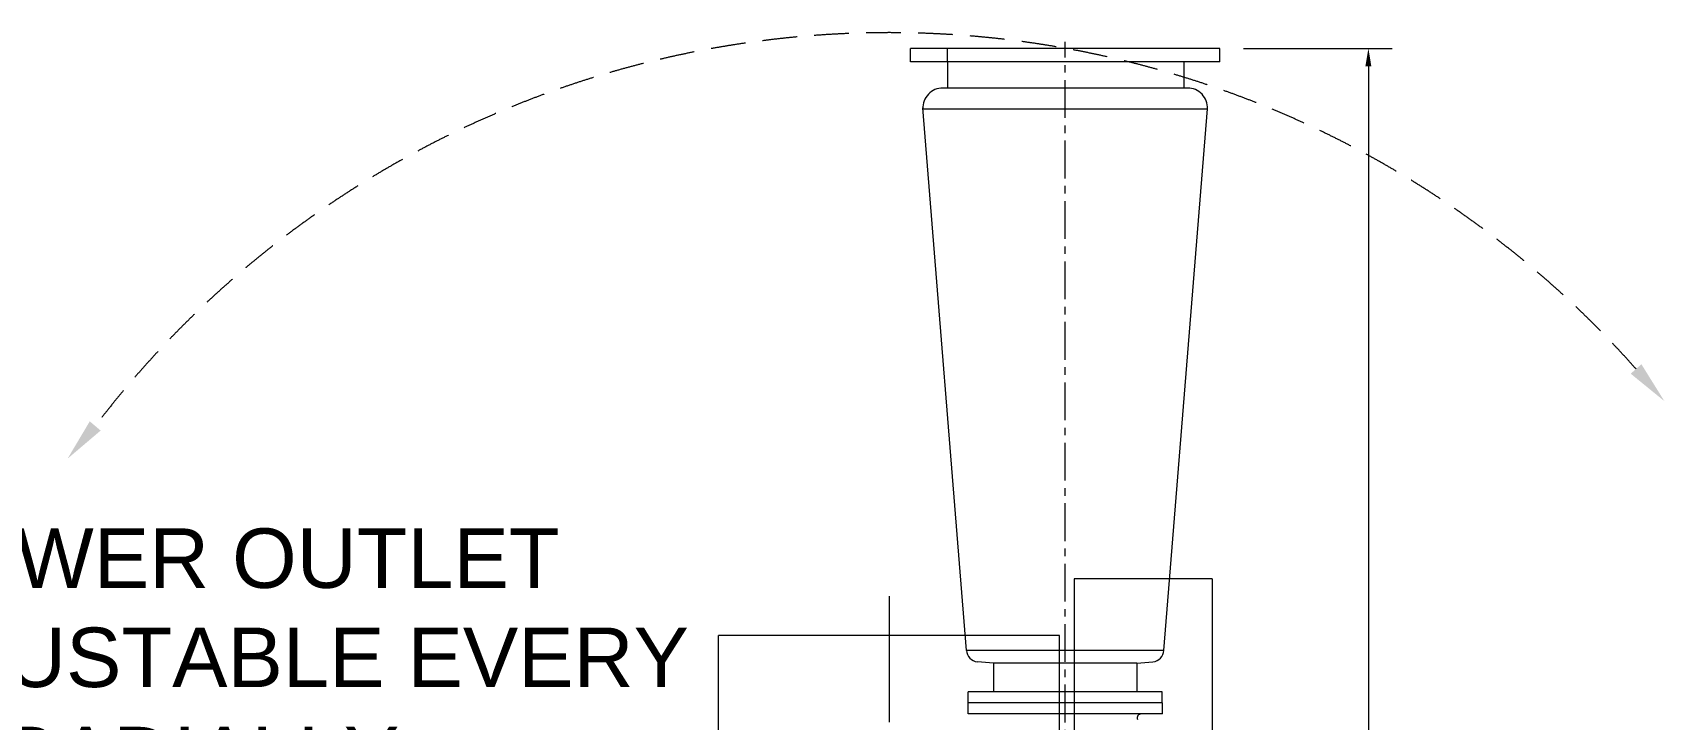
# Model space of a CAD drawing. Header units: millimetres. Extents: x 3 to 671030, y 2 to 511260.
# Drawn here: x 80680 to 185271, y 135023 to 178995 of the extents above; entities that cross this region are included whole.
import ezdxf

# ---------------------------------------------------------------- set-up
doc = ezdxf.new("R2010")
doc.units = ezdxf.units.MM
doc.header["$LTSCALE"] = 25.4
doc.linetypes.add('CENTER', pattern=[50.8, 31.75, -6.35, 6.35, -6.35])
doc.linetypes.add('DASHED', pattern=[0.75, 0.5, -0.25])
doc.layers.get('Defpoints').update_dxf_attribs({"lineweight": 5})
doc.layers.add('CAXA0', color=7, linetype='Continuous', lineweight=5)
doc.layers.add('CAXA1', color=5, linetype='CENTER', lineweight=5)
doc.styles.add('Roman', font='arial.ttf')
doc.styles.get("Standard").update_dxf_attribs({"font": 'arial.ttf'})
doc.dimstyles.new('ISO-25', dxfattribs={"dimscale": 30, "dimtxt": 38.1, "dimasz": 38.1, "dimexe": 50.8, "dimexo": 50.8, "dimgap": 15.875, "dimtad": 1, "dimtih": 1, "dimtoh": 1, "dimdec": 1, "dimlfac": 0.03937, "dimdsep": 46, "dimtxsty": 'Standard', "dimcen": 63.5, "dimclrd": 7, "dimclre": 7, "dimclrt": 7, "dimadec": 0, "dimazin": 0, "dimtfac": 1, "dimtdec": 1, "dimtmove": 0, "dimatfit": 3, "dimfxl": 25.4, "dimlwd": 5, "dimlwe": 5, "dimarcsym": 0})

# ---------------------------------------------------------------- blocks, each defined once
blk = doc.blocks.new('*D52')
at = {"color": 7, "linetype": 'Continuous', "lineweight": 5, "transparency": 16777216}
for p, q in [((158295, 177991), (167822, 177991)), ((166298, 176848), (166298, 134317)), ((166298, 86551), (166298, 129082)), ((155927, 85408), (167822, 85408))]:
    blk.add_line(p, q, dxfattribs=at)
at = {"color": 7, "transparency": 16777216}
for points in [[(166107, 176848), (166488, 176848), (166298, 177991)], [(166107, 86551), (166488, 86551), (166298, 85408)]]:
    blk.add_solid(points, dxfattribs=at)
at = {"layer": 'Defpoints', "color": 0, "transparency": 16777216}
for p in [(156771, 177991), (166298, 177991), (154403, 85408)]:
    blk.add_point(p, dxfattribs=at)
at = {"color": 7, "lineweight": 5, "transparency": 16777216, "insert": (165929, 131700), "char_height": 4191, "attachment_point": 5, "style": 'Roman'}
blk.add_mtext('3645', dxfattribs=at)

msp = doc.modelspace()

# ---------------------------------------------------------------- linework, layer by layer
at = {"color": 7, "lineweight": 5}
for p, q in [((136958.85, 177127.71), (136958.85, 177991.31)), ((139315.77, 177127.71), (139315.77, 177991.31)), ((156770.85, 177127.71), (156770.85, 177991.31)), ((139315.77, 177127.71), (139315.77, 175451.31)), ((154461.86, 177127.71), (154461.85, 175451.31)), ((140547.85, 139434.11), (137745.08, 174181.31)), ((137746.64, 174118.4), (155983.05, 174118.4)), ((153181.84, 139434.11), (155983.05, 174118.4)), ((156275.55, 144013.84), (147446.42, 144013.84)), ((147446.42, 144013.84), (147446.42, 118613.84)), ((156275.55, 144013.84), (156275.55, 118613.84)), ((146496.55, 140399.31), (124652.55, 140399.31)), ((124652.55, 99632.31), (124652.55, 140399.31)), ((146496.55, 99632.31), (146496.55, 140399.31)), ((153181.58, 139434.11), (140547.85, 139434.11)), ((142267.32, 138621.31), (141242.59, 138710.96)), ((151462.12, 138621.31), (142267.32, 138621.31)), ((142267.32, 138621.31), (142267.32, 136792.51)), ((151461.09, 138621.22), (152486.85, 138710.96)), ((151462.12, 138621.31), (151462.12, 136792.51))]:
    msp.add_line(p, q, dxfattribs=at)
at = {"color": 7, "linetype": 'DASHED', "lineweight": 5, "ltscale": 175}
msp.add_arc((135574.55, 114999.31), 63995.8, 41.5652932, 142.6667177, dxfattribs=at)
at = {"color": 7, "lineweight": 5}
for centre, radius, start, end in [((139015.08, 174181.31), 1270, 90, 182.8392559), ((154714.61, 174181.31), 1270, 357.1607441, 90), ((141309, 139470.06), 762, 182.7043126, 265), ((152420.43, 139470.06), 762, 275, 357.2956874), ((151739.61, 135116.11), 254, 90, 201.5170454)]:
    msp.add_arc(centre, radius, start, end, dxfattribs=at)
at = {"color": 7, "linetype": 'Continuous', "lineweight": 5}
for points in [[(183113.31, 157156.4), (185270.65, 155401.39), (183799.12, 157761.21)], [(85039.18, 153514.32), (82918.49, 151715.19), (84341.05, 154104.86)], [(85039.18, 153514.32), (82918.49, 151715.19), (84341.05, 154104.86)]]:
    msp.add_solid(points, dxfattribs=at)
at = {"layer": 'CAXA0', "color": 7, "linetype": 'Continuous', "lineweight": 5}
for p, q in [((156770.85, 177991.31), (136958.85, 177991.31)), ((156770.85, 177127.71), (136958.85, 177127.71)), ((154714.61, 175451.31), (139015.08, 175451.31)), ((153090.56, 136792.51), (140641.85, 136792.51)), ((153090.56, 136081.31), (140641.85, 136081.31)), ((140644.56, 136081.31), (140644.56, 136792.51)), ((140645.92, 135370.11), (140645.92, 136081.31)), ((153090.56, 136081.31), (153090.56, 136792.51)), ((153091.92, 135370.11), (153091.92, 136081.31)), ((153091.92, 135370.11), (140645.92, 135370.11))]:
    msp.add_line(p, q, dxfattribs=at)
at = {"layer": 'CAXA1', "linetype": 'CENTER', "lineweight": 5, "ltscale": 3}
msp.add_line((146864.85, 115472.27), (146864.85, 178397.71), dxfattribs=at)
at = {"layer": 'CAXA1', "linetype": 'CENTER', "lineweight": 5, "ltscale": 10}
msp.add_line((135574.55, 142905.66), (135574.55, 98639.39), dxfattribs=at)

# ---------------------------------------------------------------- texts
at = {"color": 7, "lineweight": 5, "insert": (68923.56, 147249.22), "char_height": 3810, "attachment_point": 1, "style": 'Roman'}
msp.add_mtext('BLOWER OUTLET\\PADJUSTABLE EVERY \\P15%%D RADIALLY', dxfattribs=at)

# ---------------------------------------------------------------- dimensions: what is measured, and where the dimension line sits
at = {"color": 7, "lineweight": 5}
dim = msp.add_linear_dim(base=(166297.58, 177991.31), p1=(154402.67, 85408.48), p2=(156770.85, 177991.31), angle=90, dimstyle='ISO-25', override={"dimscale": 30, "dimtxt": 139.7, "dimpost": '\\X', "dimtxsty": 'Roman', "dimtmove": 1}, dxfattribs=at)
dim.commit()
dim.dimension.update_dxf_attribs({"geometry": '*D52', "text_midpoint": (165929.33, 131699.9), "dimtype": 160})

doc.saveas('drawing.dxf')
